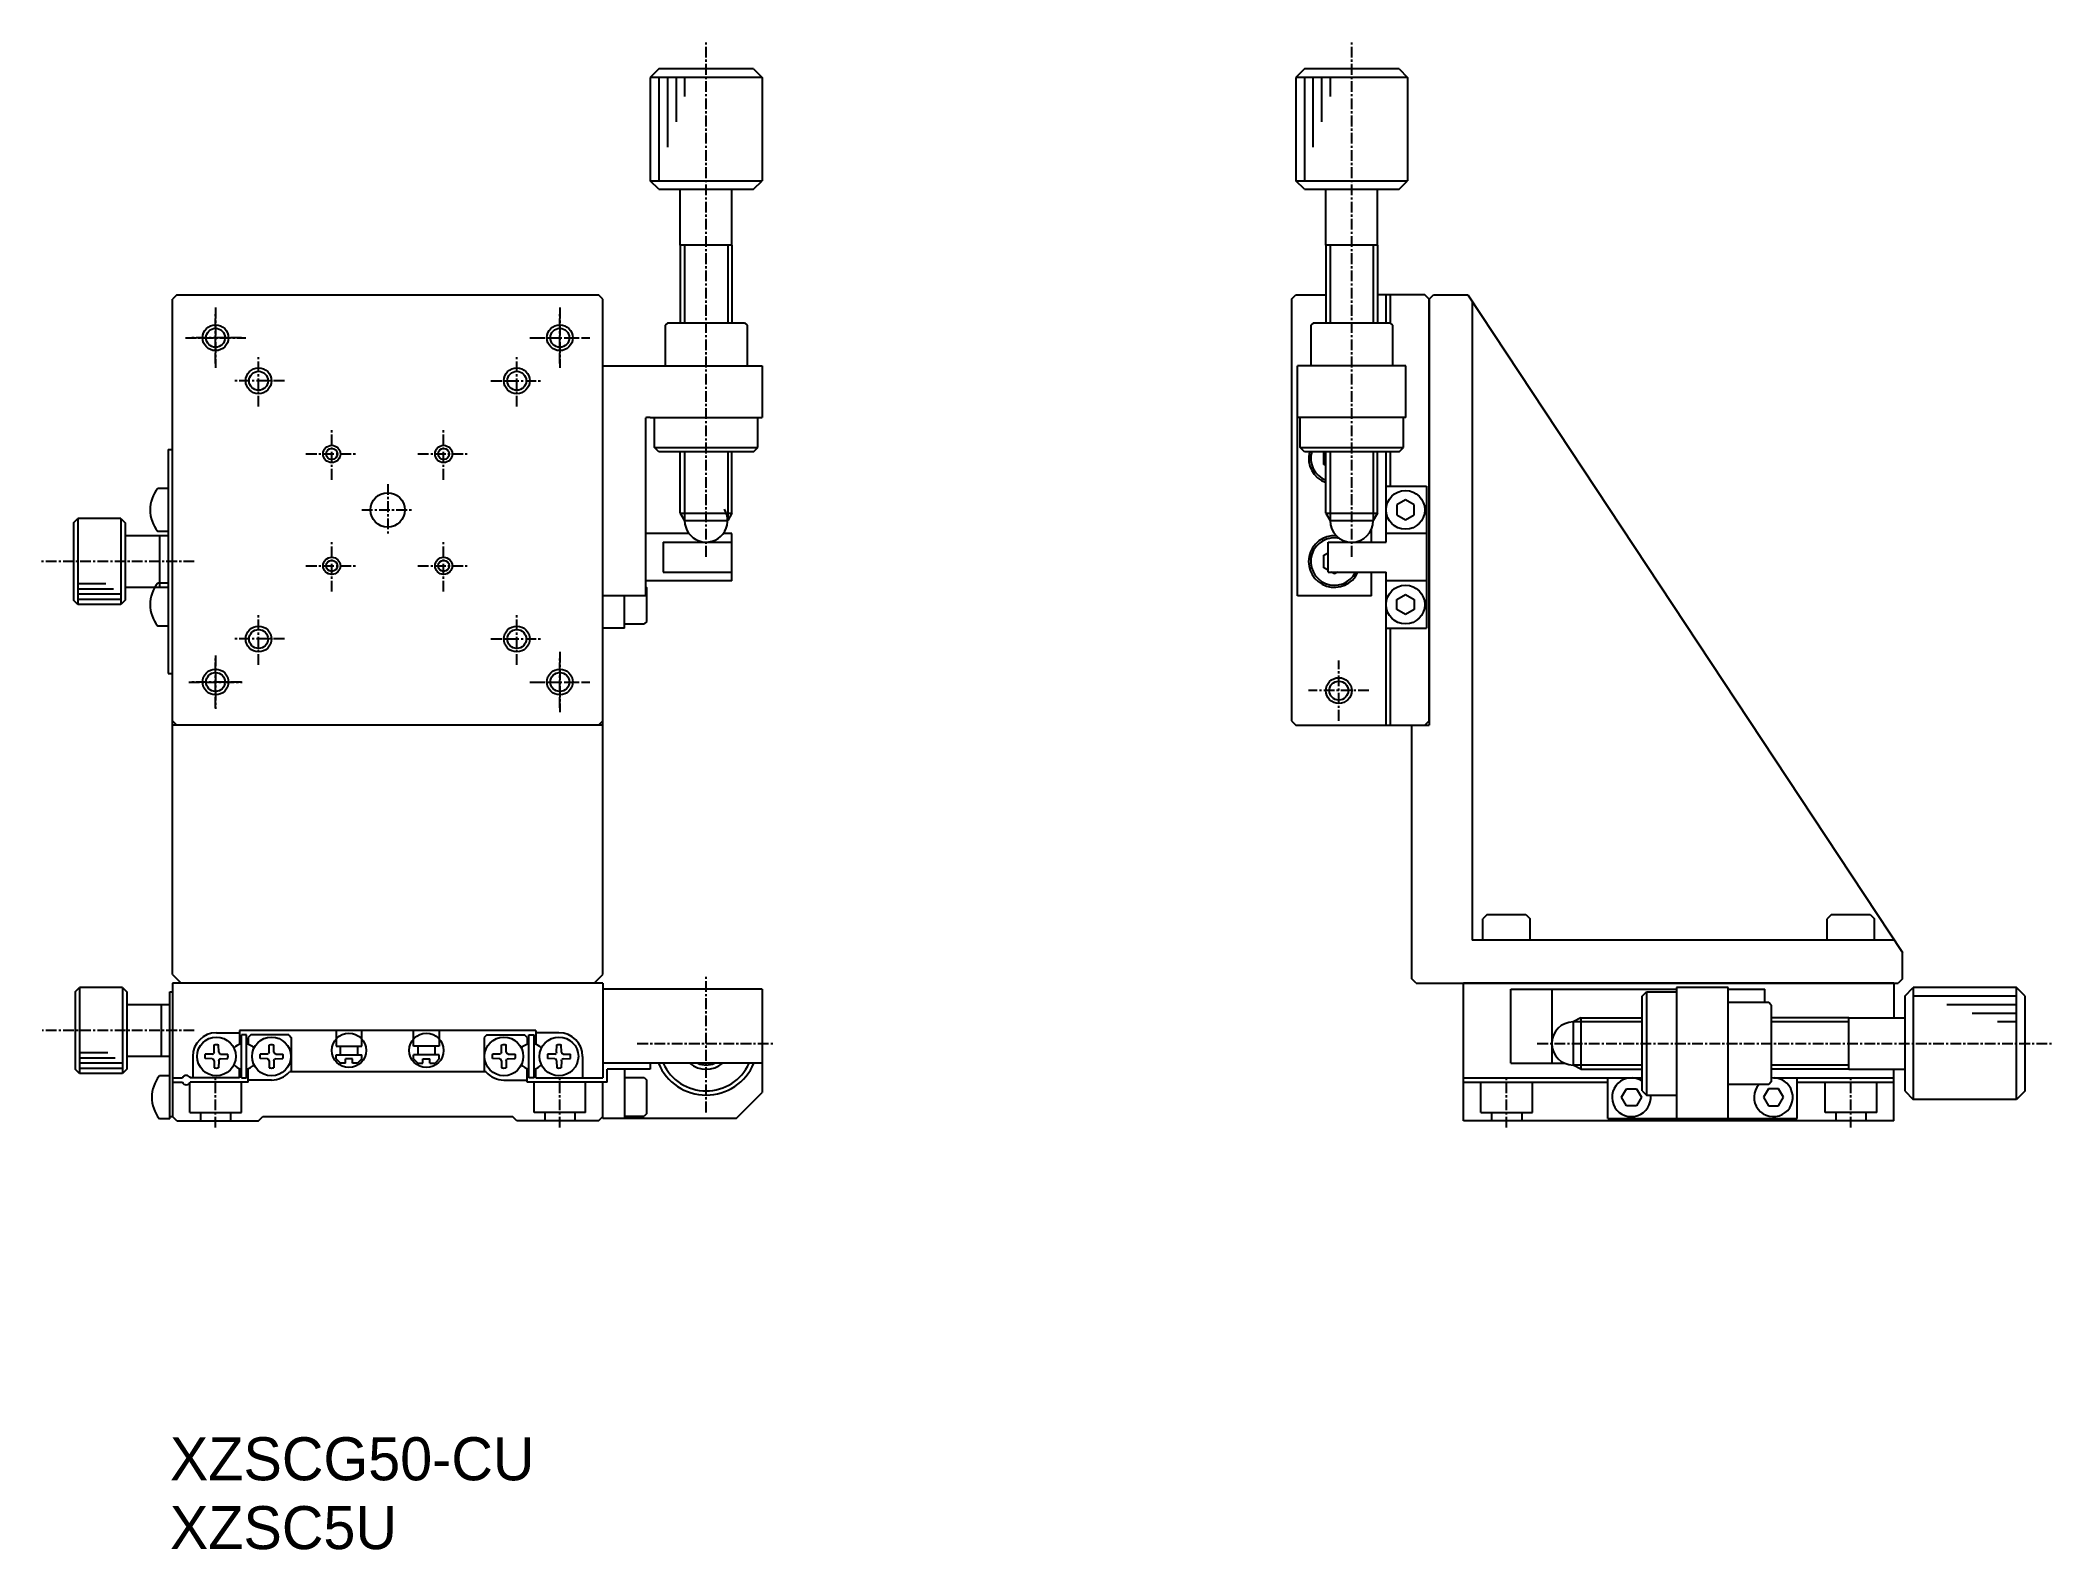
# Model space of a CAD drawing. Extents: x 138 to 372, y 25 to 201.
import ezdxf

# ---------------------------------------------------------------- set-up
doc = ezdxf.new("R2010")
doc.units = 0
doc.linetypes.add('CENTER', pattern=[2, 1.25, -0.25, 0.25, -0.25])
doc.layers.get('0').update_dxf_attribs({"linetype": 'CONTINUOUS'})
doc.layers.add('CENTER', color=1, linetype='CENTER')

msp = doc.modelspace()

# ---------------------------------------------------------------- linework, layer by layer
at = {"color": 7, "linetype": 'CONTINUOUS'}
for p, q in [((209.75, 197.42), (208.75, 196.42)), ((220.75, 197.42), (209.75, 197.42)), ((220.75, 197.42), (221.75, 196.42)), ((284.75, 197.42), (283.75, 196.42)), ((295.75, 197.42), (284.75, 197.42)), ((295.75, 197.42), (296.75, 196.42)), ((208.75, 196.42), (208.75, 184.42)), ((221.75, 196.42), (208.75, 196.42)), ((221.75, 196.42), (221.75, 184.42)), ((283.75, 196.42), (283.75, 184.42)), ((296.75, 196.42), (283.75, 196.42)), ((296.75, 196.42), (296.75, 184.42)), ((209.75, 183.42), (208.75, 184.42)), ((208.75, 184.42), (221.75, 184.42)), ((209.75, 183.42), (220.75, 183.42)), ((212.25, 176.92), (212.25, 183.42)), ((218.25, 176.92), (218.25, 183.42)), ((220.75, 183.42), (221.75, 184.42)), ((284.75, 183.42), (283.75, 184.42)), ((283.75, 184.42), (296.75, 184.42)), ((284.75, 183.42), (295.75, 183.42)), ((287.25, 176.92), (287.25, 183.42)), ((293.25, 176.92), (293.25, 183.42)), ((295.75, 183.42), (296.75, 184.42)), ((218.25, 176.92), (212.25, 176.92)), ((212.25, 176.92), (212.25, 167.92)), ((218.25, 176.92), (218.25, 167.92)), ((293.25, 176.92), (287.25, 176.92)), ((287.25, 176.92), (287.25, 167.92)), ((293.25, 176.92), (293.25, 167.92)), ((153.75, 171.17), (153.25, 170.67)), ((153.75, 171.17), (202.75, 171.17)), ((154.25, 171.17), (202.25, 171.17)), ((203.25, 170.67), (202.75, 171.17)), ((283.25, 170.67), (283.75, 171.17)), ((283.75, 171.17), (287.25, 171.17)), ((298.75, 171.17), (293.25, 171.17)), ((294.25, 167.92), (294.25, 171.17)), ((294.75, 167.87), (294.75, 171.17)), ((299.25, 170.67), (298.75, 171.17)), ((299.25, 170.67), (298.75, 171.17)), ((299.25, 170.67), (298.75, 171.17)), ((299.25, 170.67), (299.75, 171.17)), ((299.75, 171.17), (303.75, 171.17)), ((303.75, 171.17), (354.25, 94.73)), ((153.25, 121.67), (153.25, 170.67)), ((153.25, 92.17), (153.25, 170.17)), ((203.25, 121.67), (203.25, 170.67)), ((203.25, 92.17), (203.25, 170.17)), ((283.25, 170.67), (283.25, 121.67)), ((299.25, 170.67), (299.25, 156.17)), ((299.25, 170.67), (299.25, 121.17)), ((299.25, 121.67), (299.25, 170.67)), ((304.25, 170.42), (304.25, 96.17)), ((210.8, 167.92), (210.5, 167.62)), ((210.5, 167.62), (210.5, 162.92)), ((210.8, 167.92), (219.7, 167.92)), ((219.7, 167.92), (220, 167.62)), ((220, 167.62), (220, 162.92)), ((285.8, 167.92), (285.5, 167.62)), ((285.5, 167.62), (285.5, 162.92)), ((285.8, 167.92), (294.7, 167.92)), ((294.7, 167.92), (295, 167.62)), ((295, 167.62), (295, 162.92)), ((203.25, 162.92), (221.75, 162.92)), ((221.75, 162.92), (221.75, 156.92)), ((296.55, 162.92), (283.95, 162.92)), ((283.95, 136.17), (283.95, 162.92)), ((296.55, 156.92), (296.55, 162.92)), ((208.25, 136.17), (208.25, 156.88)), ((208.75, 156.92), (221.75, 156.92)), ((209.25, 153.42), (209.25, 156.92)), ((221.25, 153.42), (221.25, 156.92)), ((296.55, 156.92), (283.95, 156.92)), ((284.25, 153.42), (284.25, 156.92)), ((296.25, 153.42), (296.25, 156.92)), ((152.75, 153.17), (153.25, 153.17)), ((152.75, 153.17), (152.75, 127.17)), ((209.75, 152.92), (209.25, 153.42)), ((209.25, 153.42), (221.25, 153.42)), ((220.75, 152.92), (209.75, 152.92)), ((212.25, 145.79), (212.25, 152.92)), ((218.25, 145.79), (218.25, 152.92)), ((220.75, 152.92), (221.25, 153.42)), ((284.75, 152.92), (284.25, 153.42)), ((284.25, 153.42), (296.25, 153.42)), ((295.75, 152.92), (284.75, 152.92)), ((287, 152.89), (287.05, 152.92)), ((287, 151.45), (287, 152.89)), ((287.25, 145.79), (287.25, 152.92)), ((293.25, 145.79), (293.25, 152.92)), ((294.25, 148.92), (294.25, 152.92)), ((294.25, 148.92), (294.25, 152.92)), ((294.75, 148.92), (294.75, 152.92)), ((294.75, 148.92), (294.75, 152.92)), ((295.75, 152.92), (296.25, 153.42)), ((287.25, 151.31), (287, 151.45)), ((152.75, 148.67), (151.53, 148.67)), ((294.25, 142.42), (294.25, 148.92)), ((294.25, 148.92), (298.95, 148.92)), ((298.95, 148.92), (298.95, 132.42)), ((141.75, 144.67), (142.25, 145.17)), ((147.25, 145.17), (142.25, 145.17)), ((147.25, 145.17), (147.75, 144.67)), ((212.25, 145.79), (212.75, 144.92)), ((212.25, 145.79), (218.25, 145.79)), ((218.25, 145.79), (217.75, 144.92)), ((287.25, 145.79), (287.75, 144.92)), ((287.25, 145.79), (293.25, 145.79)), ((293.25, 145.79), (292.75, 144.92)), ((296.5, 147.33), (295.5, 146.75)), ((295.5, 146.75), (295.5, 145.6)), ((295.5, 145.6), (296.5, 145.02)), ((297.5, 146.75), (296.5, 147.33)), ((296.5, 145.02), (297.5, 145.6)), ((297.5, 145.6), (297.5, 146.75)), ((141.75, 144.67), (141.75, 135.67)), ((147.75, 144.67), (147.75, 135.67)), ((152.75, 143.17), (147.75, 143.17)), ((152.75, 143.67), (151.53, 143.67)), ((151.75, 143.17), (151.75, 137.17)), ((213.25, 143.42), (208.25, 143.42)), ((212.75, 144.92), (217.75, 144.92)), ((218.25, 143.42), (217.25, 143.42)), ((218.25, 137.92), (218.25, 143.42)), ((287.75, 144.92), (292.75, 144.92)), ((292.55, 142.42), (292.55, 143.94)), ((298.95, 143.42), (294.25, 143.42)), ((210.25, 142.42), (210.25, 138.92)), ((210.25, 142.42), (218.25, 142.42)), ((287, 140.89), (287.5, 141.18)), ((287, 139.45), (287, 140.89)), ((287.5, 138.92), (287.5, 142.42)), ((287.5, 142.42), (294.25, 142.42)), ((210.25, 138.92), (218.25, 138.92)), ((287.5, 139.16), (287, 139.45)), ((287.5, 138.92), (294.25, 138.92)), ((288.25, 138.73), (287.92, 138.92)), ((288.59, 138.92), (288.25, 138.73)), ((292.55, 136.17), (292.55, 138.92)), ((294.25, 132.42), (294.25, 138.92)), ((152.75, 137.17), (147.75, 137.17)), ((152.75, 137.67), (151.53, 137.67)), ((208.25, 136.17), (203.25, 136.17)), ((205.75, 132.42), (205.75, 136.17)), ((218.25, 137.92), (208.25, 137.92)), ((208.25, 137.22), (208.35, 137.12)), ((208.35, 133.22), (208.35, 137.12)), ((292.55, 136.17), (283.95, 136.17)), ((298.95, 137.92), (294.25, 137.92)), ((295.5, 135.75), (296.5, 136.33)), ((295.5, 134.6), (295.5, 135.75)), ((296.5, 136.33), (297.5, 135.75)), ((297.5, 135.75), (297.5, 134.6)), ((142.25, 135.17), (141.75, 135.67)), ((147.25, 135.17), (142.25, 135.17)), ((147.75, 135.67), (147.25, 135.17)), ((296.5, 134.02), (295.5, 134.6)), ((297.5, 134.6), (296.5, 134.02)), ((152.75, 132.67), (151.53, 132.67)), ((205.75, 132.42), (203.25, 132.42)), ((205.75, 132.92), (208.05, 132.92)), ((208.35, 133.22), (208.05, 132.92)), ((294.25, 132.42), (298.95, 132.42)), ((294.25, 121.17), (294.25, 132.42)), ((294.75, 121.17), (294.75, 132.42)), ((152.75, 127.17), (153.25, 127.17)), ((153.25, 121.67), (153.75, 121.17)), ((202.75, 121.17), (203.25, 121.67)), ((283.25, 121.67), (283.75, 121.17)), ((299.25, 121.67), (298.75, 121.17)), ((298.75, 121.17), (299.25, 121.67)), ((203.25, 121.17), (153.25, 121.17)), ((202.75, 121.17), (153.75, 121.17)), ((283.75, 121.17), (299.25, 121.17)), ((297.25, 91.67), (297.25, 121.17)), ((306, 99.17), (305.5, 98.67)), ((305.5, 96.17), (305.5, 98.67)), ((306, 99.17), (310.5, 99.17)), ((310.5, 99.17), (311, 98.67)), ((311, 96.17), (311, 98.67)), ((346, 99.17), (345.5, 98.67)), ((345.5, 96.17), (345.5, 98.67)), ((346, 99.17), (350.5, 99.17)), ((350.5, 99.17), (351, 98.67)), ((351, 96.17), (351, 98.67)), ((353.3, 96.17), (304.25, 96.17)), ((354.25, 91.67), (354.25, 94.73)), ((153.25, 92.17), (154.25, 91.17)), ((202.25, 91.17), (203.25, 92.17)), ((297.75, 91.17), (297.25, 91.67)), ((354.25, 91.67), (353.75, 91.17)), ((141.95, 90.17), (142.45, 90.67)), ((141.95, 90.17), (141.95, 81.17)), ((147.45, 90.67), (142.45, 90.67)), ((147.45, 90.67), (147.95, 90.17)), ((147.95, 90.17), (147.95, 81.17)), ((152.95, 75.42), (152.95, 90.17)), ((152.95, 90.17), (153.25, 90.17)), ((153.25, 91.17), (153.25, 80.67)), ((203.25, 91.17), (153.25, 91.17)), ((153.25, 90.67), (153.25, 79.67)), ((202.25, 91.17), (154.25, 91.17)), ((203.25, 91.17), (203.25, 80.17)), ((221.75, 90.47), (203.25, 90.47)), ((221.75, 90.47), (221.75, 78.47)), ((297.75, 91.17), (353.75, 91.17)), ((303.25, 75.17), (303.25, 91.17)), ((353.25, 91.17), (303.25, 91.17)), ((308.75, 81.87), (308.75, 90.47)), ((308.75, 90.47), (328, 90.47)), ((313.5, 90.47), (313.5, 81.87)), ((324, 89.67), (324.5, 90.17)), ((324, 78.67), (324, 89.67)), ((324.5, 90.17), (328, 90.17)), ((334, 90.67), (328, 90.67)), ((328, 90.67), (328, 75.47)), ((334, 75.47), (334, 90.67)), ((334, 90.47), (338.25, 90.47)), ((338.7, 88.92), (334, 88.92)), ((338.25, 88.92), (338.25, 90.47)), ((339, 88.62), (338.7, 88.92)), ((353.25, 91.17), (353.25, 87.17)), ((354.5, 89.67), (355.5, 90.67)), ((354.5, 89.67), (354.5, 78.67)), ((367.5, 90.67), (355.5, 90.67)), ((368.5, 89.67), (367.5, 90.67)), ((368.5, 78.67), (368.5, 89.67)), ((152.95, 88.67), (147.95, 88.67)), ((151.95, 88.67), (151.95, 82.67)), ((316.87, 87.17), (316, 86.67)), ((316, 86.67), (316, 81.67)), ((316.87, 87.17), (316.87, 81.17)), ((316.87, 87.17), (324, 87.17)), ((339, 88.62), (339, 79.72)), ((348, 87.17), (339, 87.17)), ((348, 81.17), (348, 87.17)), ((348, 87.17), (354.5, 87.17)), ((158.35, 85.42), (161.05, 85.42)), ((161.05, 85.67), (161.05, 84.09)), ((195.45, 85.67), (161.05, 85.67)), ((161.85, 85.17), (161.25, 85.17)), ((161.25, 80.17), (161.25, 85.17)), ((161.85, 80.17), (161.85, 85.17)), ((162.35, 85.17), (162.05, 84.87)), ((162.05, 84.87), (162.05, 84.09)), ((166.75, 85.17), (162.35, 85.17)), ((166.75, 85.17), (167.05, 84.87)), ((167.05, 84.87), (167.05, 80.87)), ((172.25, 85.67), (172.25, 83.87)), ((175.25, 83.87), (175.25, 85.67)), ((181.25, 83.87), (181.25, 85.67)), ((184.25, 85.67), (184.25, 83.87)), ((189.75, 85.17), (189.45, 84.87)), ((189.45, 84.87), (189.45, 80.87)), ((189.75, 85.17), (194.15, 85.17)), ((194.45, 84.87), (194.15, 85.17)), ((194.45, 84.87), (194.45, 84.09)), ((194.65, 85.17), (195.25, 85.17)), ((194.65, 80.17), (194.65, 85.17)), ((195.25, 80.17), (195.25, 85.17)), ((195.45, 85.67), (195.45, 84.09)), ((198.15, 85.42), (195.45, 85.42)), ((152.95, 82.67), (147.95, 82.67)), ((155.6, 82.67), (155.6, 80.17)), ((157.87, 82.95), (157.03, 82.93)), ((157.87, 82.4), (157.03, 82.41)), ((157.87, 82.95), (158.01, 83.01)), ((157.87, 82.4), (158.01, 82.34)), ((158.08, 83.17), (158.01, 83.01)), ((158.08, 82.17), (158.01, 82.34)), ((158.08, 83.17), (158.09, 84)), ((158.08, 82.17), (158.09, 81.35)), ((158.63, 83.17), (158.61, 84)), ((158.63, 82.17), (158.61, 81.35)), ((158.63, 83.17), (158.7, 83.01)), ((158.63, 82.17), (158.7, 82.34)), ((158.84, 82.95), (158.7, 83.01)), ((158.84, 82.4), (158.7, 82.34)), ((158.84, 82.95), (159.68, 82.93)), ((158.84, 82.4), (159.68, 82.41)), ((164.27, 82.95), (163.43, 82.93)), ((164.27, 82.4), (163.43, 82.41)), ((164.27, 82.95), (164.41, 83.01)), ((164.27, 82.4), (164.41, 82.34)), ((164.48, 83.17), (164.41, 83.01)), ((164.48, 82.17), (164.41, 82.34)), ((164.48, 83.17), (164.49, 84)), ((164.48, 82.17), (164.49, 81.35)), ((165.03, 83.17), (165.01, 84)), ((165.03, 82.17), (165.01, 81.35)), ((165.03, 83.17), (165.1, 83.01)), ((165.03, 82.17), (165.1, 82.34)), ((165.24, 82.95), (165.1, 83.01)), ((165.24, 82.4), (165.1, 82.34)), ((165.24, 82.95), (166.08, 82.93)), ((165.24, 82.4), (166.08, 82.41)), ((172.25, 83.87), (175.25, 83.87)), ((172.25, 82.87), (175.25, 82.87)), ((172.25, 82.37), (172.25, 82.87)), ((172.25, 82.37), (172.75, 81.87)), ((172.75, 82.87), (172.75, 83.87)), ((173.35, 81.87), (173.35, 82.37)), ((174.15, 82.37), (173.35, 82.37)), ((174.15, 81.87), (174.15, 82.37)), ((174.75, 83.87), (174.75, 82.87)), ((175.25, 82.37), (174.75, 81.87)), ((175.25, 82.37), (175.25, 82.87)), ((184.25, 83.87), (181.25, 83.87)), ((184.25, 82.87), (181.25, 82.87)), ((181.25, 82.37), (181.25, 82.87)), ((181.25, 82.37), (181.75, 81.87)), ((181.75, 83.87), (181.75, 82.87)), ((182.35, 82.37), (183.15, 82.37)), ((182.35, 81.87), (182.35, 82.37)), ((183.15, 81.87), (183.15, 82.37)), ((183.75, 82.87), (183.75, 83.87)), ((184.25, 82.37), (183.75, 81.87)), ((184.25, 82.37), (184.25, 82.87)), ((191.27, 82.95), (190.43, 82.93)), ((191.27, 82.4), (190.43, 82.41)), ((191.27, 82.95), (191.41, 83.01)), ((191.27, 82.4), (191.41, 82.34)), ((191.48, 83.17), (191.41, 83.01)), ((191.48, 82.17), (191.41, 82.34)), ((191.48, 83.17), (191.49, 84)), ((191.48, 82.17), (191.49, 81.35)), ((192.03, 83.17), (192.01, 84)), ((192.03, 82.17), (192.01, 81.35)), ((192.03, 83.17), (192.1, 83.01)), ((192.03, 82.17), (192.1, 82.34)), ((192.24, 82.95), (192.1, 83.01)), ((192.24, 82.4), (192.1, 82.34)), ((192.24, 82.95), (193.08, 82.93)), ((192.24, 82.4), (193.08, 82.41)), ((197.67, 82.95), (196.83, 82.93)), ((197.67, 82.4), (196.83, 82.41)), ((197.67, 82.95), (197.81, 83.01)), ((197.67, 82.4), (197.81, 82.34)), ((197.88, 83.17), (197.81, 83.01)), ((197.88, 82.17), (197.81, 82.34)), ((197.88, 83.17), (197.89, 84)), ((197.88, 82.17), (197.89, 81.35)), ((198.43, 83.17), (198.41, 84)), ((198.43, 82.17), (198.41, 81.35)), ((198.43, 83.17), (198.5, 83.01)), ((198.43, 82.17), (198.5, 82.34)), ((198.64, 82.95), (198.5, 83.01)), ((198.64, 82.4), (198.5, 82.34)), ((198.64, 82.95), (199.48, 82.93)), ((198.64, 82.4), (199.48, 82.41)), ((200.9, 82.67), (200.9, 80.17)), ((142.45, 80.67), (141.95, 81.17)), ((147.45, 80.67), (142.45, 80.67)), ((147.95, 81.17), (147.45, 80.67)), ((152.95, 80.42), (151.73, 80.42)), ((153.25, 80.17), (154.4, 80.17)), ((153.25, 79.67), (153.25, 75.67)), ((153.25, 79.67), (154.4, 79.67)), ((161.05, 80.17), (155.31, 80.17)), ((162.05, 79.67), (155.31, 79.67)), ((161.05, 80.17), (161.05, 81.26)), ((161.25, 80.17), (161.85, 80.17)), ((162.05, 79.67), (162.05, 81.26)), ((164.75, 79.92), (162.05, 79.92)), ((189.68, 80.87), (166.83, 80.87)), ((173.35, 81.87), (172.75, 81.87)), ((174.75, 81.87), (174.15, 81.87)), ((181.75, 81.87), (182.35, 81.87)), ((183.15, 81.87), (183.75, 81.87)), ((191.75, 79.92), (194.45, 79.92)), ((194.45, 79.67), (194.45, 81.26)), ((203.25, 79.67), (194.45, 79.67)), ((195.25, 80.17), (194.65, 80.17)), ((195.45, 80.17), (195.45, 81.26)), ((195.45, 80.17), (203.25, 80.17)), ((221.75, 81.87), (203.25, 81.87)), ((203.25, 75.47), (203.25, 79.67)), ((203.75, 79.67), (203.25, 79.67)), ((208.75, 81.17), (203.75, 81.17)), ((203.75, 79.67), (203.75, 81.17)), ((205.75, 81.17), (205.75, 75.47)), ((205.75, 80.22), (208.05, 80.22)), ((208.05, 80.22), (208.35, 79.92)), ((208.35, 76.02), (208.35, 79.92)), ((208.75, 81.87), (208.75, 81.17)), ((303.25, 80.17), (324, 80.17)), ((303.25, 79.67), (320, 79.67)), ((308.75, 81.87), (315.02, 81.87)), ((316.87, 81.17), (316, 81.67)), ((316.87, 81.17), (324, 81.17)), ((320, 75.47), (320, 80.17)), ((339, 79.72), (338.7, 79.42)), ((348, 81.17), (339, 81.17)), ((339.25, 80.17), (353.25, 80.17)), ((342, 75.47), (342, 80.17)), ((342, 79.67), (353.25, 79.67)), ((348, 81.17), (354.5, 81.17)), ((353.25, 75.17), (353.25, 81.17)), ((218.75, 75.47), (221.75, 78.47)), ((321.6, 77.92), (322.18, 78.92)), ((322.18, 76.92), (321.6, 77.92)), ((322.18, 78.92), (323.33, 78.92)), ((323.33, 78.92), (323.91, 77.92)), ((323.91, 77.92), (323.33, 76.92)), ((324, 78.67), (324.5, 78.17)), ((324.5, 78.17), (328, 78.17)), ((338.7, 79.42), (334, 79.42)), ((338.68, 78.92), (338.1, 77.92)), ((338.1, 77.92), (338.68, 76.92)), ((339.83, 78.92), (338.68, 78.92)), ((340.41, 77.92), (339.83, 78.92)), ((339.83, 76.92), (340.41, 77.92)), ((354.5, 78.67), (355.5, 77.67)), ((367.5, 77.67), (355.5, 77.67)), ((368.5, 78.67), (367.5, 77.67)), ((152.95, 75.42), (151.73, 75.42)), ((152.95, 75.67), (153.25, 75.67)), ((153.75, 75.17), (153.25, 75.67)), ((153.75, 75.17), (163.25, 75.17)), ((163.25, 75.17), (163.75, 75.67)), ((163.75, 75.67), (192.75, 75.67)), ((193.25, 75.17), (192.75, 75.67)), ((202.75, 75.17), (193.25, 75.17)), ((202.75, 75.17), (203.25, 75.67)), ((218.75, 75.47), (203.25, 75.47)), ((205.75, 75.72), (208.05, 75.72)), ((208.35, 76.02), (208.05, 75.72)), ((353.25, 75.17), (303.25, 75.17)), ((320, 75.47), (342, 75.47)), ((323.33, 76.92), (322.18, 76.92)), ((338.68, 76.92), (339.83, 76.92))]:
    msp.add_line(p, q, dxfattribs=at)
at = {"color": 3, "linetype": 'CONTINUOUS'}
for p, q in [((209.75, 196.42), (209.75, 184.42)), ((210.75, 196.42), (210.75, 188.31)), ((211.75, 196.42), (211.75, 191.25)), ((212.75, 196.42), (212.75, 194.19)), ((284.75, 196.42), (284.75, 184.42)), ((285.75, 196.42), (285.75, 188.31)), ((286.75, 196.42), (286.75, 191.25)), ((287.75, 196.42), (287.75, 194.19)), ((212.75, 176.92), (212.75, 167.92)), ((217.75, 176.92), (217.75, 167.92)), ((287.75, 176.92), (287.75, 167.92)), ((292.75, 176.92), (292.75, 167.92)), ((212.75, 152.92), (212.75, 144.92)), ((217.75, 152.92), (217.75, 144.92)), ((287.75, 152.92), (287.75, 144.92)), ((292.75, 152.92), (292.75, 144.92)), ((142.25, 145.17), (142.25, 135.17)), ((147.25, 145.17), (147.25, 135.17)), ((145.52, 137.57), (142.25, 137.57)), ((146.39, 136.97), (142.25, 136.97)), ((147.25, 136.37), (142.25, 136.37)), ((147.25, 135.77), (142.25, 135.77)), ((142.45, 90.67), (142.45, 80.67)), ((147.45, 90.67), (147.45, 80.67)), ((324.5, 90.17), (324.5, 78.17)), ((355.5, 90.67), (355.5, 77.67)), ((367.5, 89.67), (355.5, 89.67)), ((367.5, 77.67), (367.5, 90.67)), ((324, 86.67), (316, 86.67)), ((348, 86.67), (339, 86.67)), ((367.5, 88.67), (359.39, 88.67)), ((367.5, 87.67), (362.33, 87.67)), ((367.5, 86.67), (365.27, 86.67)), ((145.72, 83.07), (142.45, 83.07)), ((146.59, 82.47), (142.45, 82.47)), ((147.45, 81.87), (142.45, 81.87)), ((147.45, 81.27), (142.45, 81.27)), ((155.25, 76.17), (155.25, 79.67)), ((161.25, 76.17), (161.25, 79.67)), ((195.25, 76.17), (195.25, 79.67)), ((201.25, 76.17), (201.25, 79.67)), ((305.25, 76.17), (305.25, 79.67)), ((311.25, 76.17), (311.25, 79.67)), ((324, 81.67), (316, 81.67)), ((348, 81.67), (339, 81.67)), ((345.25, 76.17), (345.25, 79.67)), ((351.25, 76.17), (351.25, 79.67)), ((155.25, 76.17), (161.25, 76.17)), ((156.5, 76.17), (156.5, 75.17)), ((160, 76.17), (160, 75.17)), ((201.25, 76.17), (195.25, 76.17)), ((196.5, 76.17), (196.5, 75.17)), ((200, 76.17), (200, 75.17)), ((305.25, 76.17), (311.25, 76.17)), ((306.5, 76.17), (306.5, 75.17)), ((310, 76.17), (310, 75.17)), ((351.25, 76.17), (345.25, 76.17)), ((346.5, 76.17), (346.5, 75.17)), ((350, 76.17), (350, 75.17))]:
    msp.add_line(p, q, dxfattribs=at)
for centre, radius in [((158.25, 166.17), 1.5), ((198.25, 166.17), 1.5), ((163.25, 161.17), 1.5), ((193.25, 161.17), 1.5), ((171.75, 152.67), 1), ((184.75, 152.67), 1), ((171.75, 139.67), 1), ((184.75, 139.67), 1), ((163.25, 131.17), 1.5), ((193.25, 131.17), 1.5), ((158.25, 126.17), 1.5), ((198.25, 126.17), 1.5), ((288.75, 125.17), 1.5), ((173.75, 83.37), 2), ((182.75, 83.37), 2)]:
    msp.add_circle(centre, radius, dxfattribs=at)
at = {"color": 7, "linetype": 'CONTINUOUS'}
for centre, radius in [((158.25, 166.17), 1.1), ((198.25, 166.17), 1.1), ((163.25, 161.17), 1.1), ((193.25, 161.17), 1.1), ((171.75, 152.67), 0.65), ((184.75, 152.67), 0.65), ((178.25, 146.17), 2), ((296.5, 146.17), 2.25), ((171.75, 139.67), 0.65), ((184.75, 139.67), 0.65), ((296.5, 135.17), 2.25), ((163.25, 131.17), 1.1), ((193.25, 131.17), 1.1), ((158.25, 126.17), 1.1), ((198.25, 126.17), 1.1), ((288.75, 125.17), 1.1), ((158.35, 82.67), 2.25), ((164.75, 82.67), 2.25), ((191.75, 82.67), 2.25), ((198.15, 82.67), 2.25)]:
    msp.add_circle(centre, radius, dxfattribs=at)
for centre, radius, start, end in [((208.75, 153.92), 3, 90, 99.5941), ((288.25, 152.17), 3, 165.5225, 250.5288), ((288.25, 152.17), 2.75, 164.1734, 248.6763), ((154.65, 146.17), 4, 141.3178, 218.6822), ((215.25, 144.92), 2.5, 180, 32.0987), ((288.25, 140.17), 3, 85.7409, 335.3756), ((288.25, 140.17), 2.75, 77.6297, 332.9643), ((290.25, 144.92), 2.5, 180, 0), ((154.65, 135.17), 4, 141.3178, 218.6822), ((316, 84.17), 2.5, 90, 270), ((158.35, 82.67), 2.75, 90, 180), ((198.15, 82.67), 2.75, 0, 90), ((158.35, 82.67), 1.35, 168.8959, 191.1041), ((158.35, 82.67), 1.35, 78.8959, 101.1041), ((158.35, 82.67), 1.35, 348.8959, 11.1041), ((161.55, 82.67), 1.5, 101.537, 140.6871), ((161.55, 82.67), 1.5, 39.3129, 78.463), ((164.75, 82.67), 1.35, 168.8959, 191.1041), ((164.75, 82.67), 1.35, 78.8959, 101.1041), ((164.75, 82.67), 1.35, 348.8959, 11.1041), ((191.75, 82.67), 1.35, 168.8959, 191.1041), ((191.75, 82.67), 1.35, 78.8959, 101.1041), ((191.75, 82.67), 1.35, 348.8959, 11.1041), ((194.95, 82.67), 1.5, 101.537, 140.6871), ((194.95, 82.67), 1.5, 39.3129, 78.463), ((198.15, 82.67), 1.35, 168.8959, 191.1041), ((198.15, 82.67), 1.35, 78.8959, 101.1041), ((198.15, 82.67), 1.35, 348.8959, 11.1041), ((154.85, 77.92), 4, 141.3178, 218.6822), ((154.85, 79.97), 0.5, 23.5782, 156.4218), ((154.85, 79.87), 0.5, 203.5782, 336.4218), ((158.35, 82.67), 1.35, 258.8959, 281.1041), ((161.55, 82.67), 1.5, 219.3129, 258.463), ((161.55, 82.67), 1.5, 281.537, 320.6871), ((164.75, 82.67), 1.35, 258.8959, 281.1041), ((164.75, 82.67), 2.75, 270, 319.1149), ((191.75, 82.67), 2.75, 220.8851, 270), ((191.75, 82.67), 1.35, 258.8959, 281.1041), ((194.95, 82.67), 1.5, 219.3129, 258.463), ((194.95, 82.67), 1.5, 281.537, 320.6872), ((198.15, 82.67), 1.35, 258.8959, 281.1041), ((215.25, 84.17), 6, 202.5403, 337.4597), ((215.25, 84.17), 3, 230.0555, 309.9445), ((215.25, 84.17), 2.5, 246.9261, 293.0739), ((322.75, 77.92), 2.25, 56.251, 6.3794), ((339.25, 77.92), 2.25, 138.1897, 96.3794)]:
    msp.add_arc(centre, radius, start, end, dxfattribs=at)
at = {"color": 3, "linetype": 'CONTINUOUS'}
msp.add_arc((215.25, 84.17), 5.5, 204.7199, 335.2801, dxfattribs=at)
at = {"layer": 'CENTER', "color": 1, "linetype": 'CENTER'}
for p, q in [((215.25, 140.73), (215.25, 200.73)), ((290.25, 140.73), (290.25, 200.73)), ((158.25, 169.67), (158.25, 162.67)), ((158.25, 163.17), (158.25, 169.17)), ((198.25, 169.67), (198.25, 162.67)), ((198.25, 163.17), (198.25, 169.17)), ((154.75, 166.17), (161.75, 166.17)), ((161.25, 166.17), (155.25, 166.17)), ((194.75, 166.17), (201.75, 166.17)), ((195.25, 166.17), (201.25, 166.17)), ((163.25, 158.17), (163.25, 164.17)), ((193.25, 158.17), (193.25, 164.17)), ((166.25, 161.17), (160.25, 161.17)), ((190.25, 161.17), (196.25, 161.17)), ((171.75, 149.67), (171.75, 155.67)), ((184.75, 149.67), (184.75, 155.67)), ((168.75, 152.67), (174.75, 152.67)), ((181.75, 152.67), (187.75, 152.67)), ((178.25, 149.17), (178.25, 143.17)), ((175.25, 146.17), (181.25, 146.17)), ((171.75, 136.67), (171.75, 142.67)), ((184.75, 136.67), (184.75, 142.67)), ((155.78, 140.17), (137.89, 140.17)), ((168.75, 139.67), (174.75, 139.67)), ((181.75, 139.67), (187.75, 139.67)), ((163.25, 128.17), (163.25, 134.17)), ((193.25, 128.17), (193.25, 134.17)), ((166.25, 131.17), (160.25, 131.17)), ((190.25, 131.17), (196.25, 131.17)), ((158.25, 129.27), (158.25, 123.07)), ((158.25, 123.17), (158.25, 129.17)), ((198.25, 129.67), (198.25, 122.67)), ((198.25, 123.17), (198.25, 129.17)), ((288.75, 121.67), (288.75, 128.67)), ((155.15, 126.17), (161.35, 126.17)), ((161.25, 126.17), (155.25, 126.17)), ((194.75, 126.17), (201.75, 126.17)), ((195.25, 126.17), (201.25, 126.17)), ((292.25, 125.17), (285.25, 125.17)), ((215.25, 76.17), (215.25, 92.17)), ((155.78, 85.67), (138.09, 85.67)), ((207.25, 84.17), (223.25, 84.17)), ((311.81, 84.17), (371.81, 84.17)), ((158.25, 74.41), (158.25, 80.16)), ((198.25, 74.41), (198.25, 80.16)), ((308.25, 74.41), (308.25, 80.16)), ((348.25, 74.41), (348.25, 80.16))]:
    msp.add_line(p, q, dxfattribs=at)

# ---------------------------------------------------------------- texts
at = {"color": 7, "linetype": 'CONTINUOUS'}
for s, p in [('XZSCG50-CU', (152.95, 33.42)), ('XZSC5U', (152.95, 25.42))]:
    msp.add_text(s, height=5, dxfattribs=at).set_placement(p)

doc.saveas('drawing.dxf')
